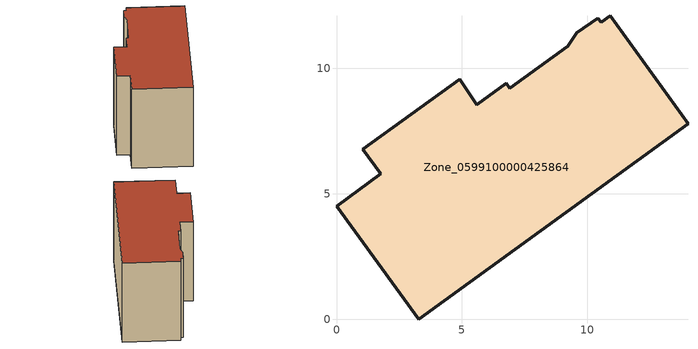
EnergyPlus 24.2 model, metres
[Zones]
Zone_0599100000425864
 floor ground (C_G): 10.57,11.85 10.91,12.1 14.02,7.8 3.27,0 0,4.51 1.77,5.79 1.05,6.77 4.91,9.57 5.59,8.56 6.77,9.4 6.9,9.22 9.23,10.89 9.59,11.42 10.41,12.01 z0
 wall outside (C_F): 4.91,9.57 1.05,6.77 1.77,5.79 0,4.51 3.27,0 14.02,7.8 10.91,12.1 10.57,11.85 10.41,12.01 9.59,11.42 9.23,10.89 6.9,9.22 6.77,9.4 5.59,8.56 4.91,9.57 z0:8.51
 roof outside (C_R): 10.91,12.1 10.57,11.85 10.41,12.01 9.59,11.42 9.23,10.89 6.9,9.22 6.77,9.4 5.59,8.56 4.91,9.57 1.05,6.77 1.77,5.79 0,4.51 3.27,0 14.02,7.8 z8.51
[BUILDING]
Pand.0599100000425864: North Axis=0; Terrain=City; Loads Convergence Tolerance Value=0.04; Temperature Convergence Tolerance Value=0.4; Solar Distribution=FullExterior; Maximum Number of Warmup Days=25; Minimum Number of Warmup Days=1
[Site:Location]
Rotterdam.The.Hague.AP_ZH_NLD Design_Conditions: Latitude=51.96; Longitude=4.45; Time Zone=1; Elevation=-4.5
[SITE:GROUNDTEMPERATURE:BUILDINGSURFACE]
18, 18, 18, 18, 18, 18, 18, 18, 18, 18, 18, 18
[MATERIAL] Thermal Absorptance=0.9; Solar Absorptance=0.7; Visible Absorptance=0.7
Name | Roughness | Thickness | Conductivity | Density | Specific Heat
G.TC.2006-2014 | MediumSmooth | 0.15 | 0.06 | 540 | 1210
F.TC.2006-2014 | Rough | 0.3 | 0.12 | 1920 | 840
R.TC.2006-2014 | MediumRough | 0.2 | 0.08 | 1500 | 1000
[CONSTRUCTION]
C_G: G.TC.2006-2014
C_F: F.TC.2006-2014
C_R: R.TC.2006-2014
[ZONE]
Zone_0599100000425864: Type=1; Multiplier=1; Ceiling Height=Autocalculate; Volume=Autocalculate; Floor Area=autocalculate; Part of Total Floor Area=Yes
[ZONEINFILTRATION:DESIGNFLOWRATE]
Infil_Zone_0599100000425864: Zone or ZoneList or Space or SpaceList=Zone_0599100000425864; Schedule=AlwaysOn; Design Flow Rate Calculation Method=Flow/Area; Flow Rate per Floor Area=0.0015; Constant Term Coefficient=1; Temperature Term Coefficient=0; Velocity Term Coefficient=0; Velocity Squared Term Coefficient=0
[HVACTEMPLATE:ZONE:IDEALLOADSAIRSYSTEM]
Zone_0599100000425864: Maximum Heating Supply Air Temperature=50; Minimum Cooling Supply Air Temperature=13; Maximum Heating Supply Air Humidity Ratio=0.0156; Minimum Cooling Supply Air Humidity Ratio=0.0077; Heating Limit=NoLimit; Cooling Limit=NoLimit; Dehumidification Control Type=ConstantSensibleHeatRatio; Cooling Sensible Heat Ratio=0.7; Dehumidification Setpoint=60; Humidification Control Type=None; Humidification Setpoint=30; Outdoor Air Method=None; Outdoor Air Flow Rate per Person=0.00944; Outdoor Air Flow Rate per Zone Floor Area=0; Outdoor Air Flow Rate per Zone=0; Demand Controlled Ventilation Type=None; Outdoor Air Economizer Type=NoEconomizer; Heat Recovery Type=None; Sensible Heat Recovery Effectiveness=0.7; Latent Heat Recovery Effectiveness=0.65
[ZONECONTROL:THERMOSTAT]
ThermostatControl_Zone_0599100000425864: Zone or ZoneList=Zone_0599100000425864; Control Type Schedule=DualSetpointControlType; Control 1=Thermostat_Zone_0599100000425864; Temperature Difference Between Cutout And Setpoint=0
[THERMOSTATSETPOINT:DUALSETPOINT]
Thermostat_Zone_0599100000425864: Heating Setpoint Temperature Schedule=HeatingSetpoint_Zone_0599100000425864; Cooling Setpoint Temperature Schedule=CoolingSetpoint_Zone_0599100000425864
[SCHEDULE:COMPACT]
HeatingSetpoint_Zone_0599100000425864: Through: 12/31, For: AllDays, Until: 24:00, 21
CoolingSetpoint_Zone_0599100000425864: Through: 12/31, For: AllDays, Until: 24:00, 24
DualSetpointControlType: Through: 12/31, For: AllDays, Until: 24:00, 4
AlwaysOn: Through: 12/31, For: AllDays, Until: 24:00, 1
